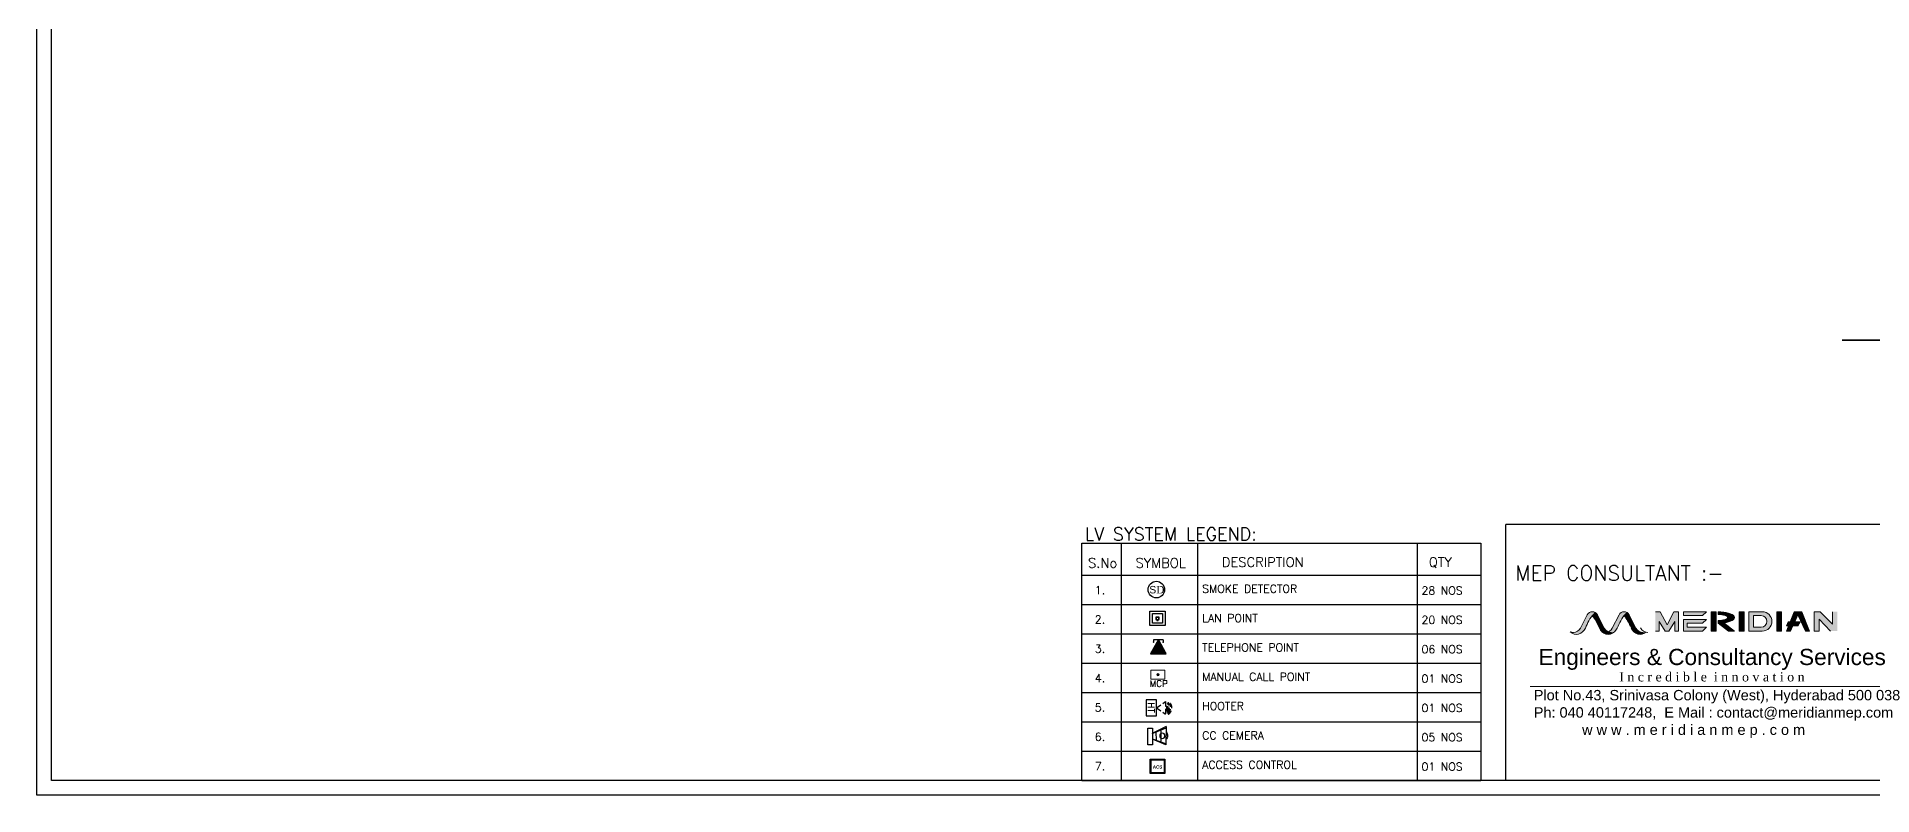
# Model space of a CAD drawing. Extents: x 3505867 to 3988380, y -625948 to -590408.
# Drawn here: x 3748982 to 3777649, y -625948 to -614098 of the extents above; entities that cross this region are included whole.
import ezdxf

# ---------------------------------------------------------------- set-up
doc = ezdxf.new("R2010")
doc.units = 0
doc.header["$LTSCALE"] = 6
doc.header["$MEASUREMENT"] = 0
for name, pattern in [('ACAD_ISO04W100', [30, 24, -3, 0, -3]), ('CONTINU', [0]), ('DASHED2', [0.375, 0.25, -0.125]), ('Hidden 2mm', [3, 2, -0.9999999999999999])]:
    doc.linetypes.add(name, pattern=pattern)
doc.layers.get('0').update_dxf_attribs({"linetype": 'CONTINUOUS'})
for name, color, linetype in [('AHU-N Ducting', 30, 'CONTINUOUS'), ('ELE-LIGHTING WIRRING', 7, 'CONTINUOUS'), ('ELE-TEL POINT', 4, 'CONTINUOUS'), ('ELE.LAN POINT', 3, 'CONTINUOUS'), ('FA-ELECTRONIC HOOTER', 6, 'CONTINUOUS'), ('LV-ACS', 30, 'CONTINUOUS'), ('LV.CC CEMARA', 66, 'CONTINUOUS')]:
    doc.layers.add(name, color=color, linetype=linetype)
for name, color, linetype, lineweight in [('axes', 40, 'ACAD_ISO04W100', 25), ('FA-BELOW SMOKE DERECTOR', 1, 'CONTINUOUS', 25), ('FA-MNUAL CALL POINT', 10, 'CONTINUOUS', 20), ('FURNITURE WALL', 8, 'CONTINUOUS', 5), ('WALL', 10, 'CONTINUOUS', 35)]:
    doc.layers.add(name, color=color, linetype=linetype, lineweight=lineweight)
doc.styles.add('ARIAL', font='')
doc.styles.add('IRFAN', font='romans.shx')
doc.styles.add('PDF Times New Roman', font='')
doc.styles.add('ROMANS', font='romans.shx')
doc.styles.get("Standard").update_dxf_attribs({"font": 'SIMPLEX'})
doc.styles.get('ARIAL').set_extended_font_data('Arial')
doc.styles.get('PDF Times New Roman').set_extended_font_data('Times New Roman')

# ---------------------------------------------------------------- blocks, each defined once
blk = doc.blocks.new('CIVIL IVF')
at = {"layer": 'WALL', "color": 8, "linetype": 'ByBlock'}
blk.add_line((-9730.493711503688, -4902.145046984893), (-8221.180828284938, -4902.145046984893), dxfattribs=at)
blk = doc.blocks.new('MECS')
at = {"layer": 'AHU-N Ducting', "lineweight": 0}
for color, points in [(160, [(0.5134121462452396, 0.9090535810691411, -0.255341921221145), (0.5145768996701445, 0.912287291370199, -0.0468472647748238), (0.5216573496010881, 0.9294547023055619, -0.02665404777678521), (0.5336342063745126, 0.9523017867876555, -0.06718534236502927), (0.5556565003610188, 0.9834757225398514, -0.02764109542235114), (0.5738745622465666, 1.003062886091293), (0.5766256133007953, 1.006020680794153, 0.1721363590096937), (0.5505140324168423, 1.011612092831704, 0.2473140975325933), (0.5199152673609156, 0.990002997602848), (0.4721895616269332, 0.8959762340672447, -0.01800133279279188), (0.4702329186293511, 0.8924425501871536, -0.03191826124391834), (0.4661593275680615, 0.8865579408482758, -0.10706332640321), (0.4578792062891825, 0.878103115775042, -0.06872213656596317), (0.4448145115283366, 0.8700396566532579, -0.1100815216467871), (0.4328884929311516, 0.8662964673627914, -0.04816773781383378), (0.4221518354338086, 0.8652597410154012, -0.2553419212163173), (0.4220358712937212, 0.8652596211915509, -0.1055217205861158), (0.4103804133107057, 0.8664834367568037, -0.05287384099968509), (0.3991274403419439, 0.8701487347559893, 0.05054860804395004), (0.4093426809361326, 0.8618595423592463, 0.158790178535047), (0.4483361824497781, 0.8512470793146013, 0.02557253404730241), (0.4549705379184891, 0.8519151542827459, 0.05690113489079723), (0.4703863626932994, 0.8580222609840502, 0.07612807459237678), (0.4928284065502248, 0.8754018488679505, 0.05635508372328296), (0.5070302214118503, 0.8948318576810209)]), (150, [(0.5738745622465666, 1.003062886091293), (0.5556565003610187, 0.9834757225398514, -0.08871706839118897), (0.5985678696283647, 0.909053581069051), (0.606061486380822, 0.89483185768066, 0.0908047400681244), (0.6258840872999482, 0.8691652436534564, 0.09462166198595127), (0.6465687088664405, 0.8652597410154012, 0.09762620718751959), (0.6678649370783271, 0.8694578930597028, -0.1798615287096714), (0.6391234390957357, 0.8959762340672447), (0.5913977333575124, 0.9900029976114196, 0.1368225701357831), (0.5768519750966852, 1.005880687949675, 0.004232813224522215)]), (160, [(0.7385117872205167, 0.909053581069051, -0.2553419212210821), (0.7396765406437975, 0.912287291370199, -0.0468472648161624), (0.7467569905745608, 0.9294547023055619, -0.02665404768152423), (0.7587338473479852, 0.9523017867876555, -0.0671853423456069), (0.7807561413347619, 0.9834757225398514, -0.02764109536567236), (0.7989742032197685, 1.003062886091293), (0.8017252542742679, 1.006020680794153, 0.1721363590409371), (0.7756136733902246, 1.011612092831704, 0.2473140974765815), (0.745014908334659, 0.990002997602848), (0.6972892026003155, 0.8959762340672447, -0.01800133322273754), (0.6953325596030944, 0.8924425501871536, -0.03191826041983521), (0.6912589685412633, 0.8865579408482758, -0.1070633264490691), (0.6829788472626551, 0.878103115775042, -0.06872213649297712), (0.6699141525020799, 0.8700396566532579, -0.1100815216296455), (0.6579881339048046, 0.8662964673627914, -0.04816773779806655), (0.6472514764075519, 0.8652597410154012, -0.255341921221943), (0.6471355122674645, 0.8652596211915509, -0.1055217205828826), (0.6354800542840878, 0.8664834367568037, -0.05287384108009963), (0.6242270813156874, 0.8701487347559893, 0.05054860803605635), (0.6344423219093345, 0.8618595423592463, 0.1587901785338139), (0.6734358234232507, 0.8512470793146013, 0.02557253404856175), (0.6800701788916007, 0.8519151542827459, 0.05690113471568389), (0.6954860036670426, 0.8580222609840502, 0.07612807450990046), (0.717928047523968, 0.8754018488679504, 0.05635508364208738), (0.7321298623846912, 0.8948318576810209)]), (150, [(0.7989742032197685, 1.003062886091293), (0.7807561413347619, 0.9834757225398514, -0.08282162458354263), (0.824217065318585, 0.9090771159288699), (0.8311611273545652, 0.89483185768066, 0.09080474013753037), (0.8509837282734207, 0.8691652436534564, 0.09462166197701749), (0.8716683498401837, 0.8652597410154012, 0.09762620721909913), (0.892964578051529, 0.8694578930597028, -0.1798615287170609), (0.8642230800689376, 0.8959762340672447), (0.8164973743309851, 0.9900029976114196, 0.1368225702393716), (0.8019516160670902, 1.005880687950846, 0.00423281322532398)]), (1, [(1.030236444528139, 0.9438043992806316), (1.071119814834754, 0.8756654487700585), (1.098384609470751, 0.8756654487700585), (1.139267979777095, 0.9438043992806316), (1.139267979777095, 0.8756654487700585), (1.166523559981414, 0.8756654487700585), (1.166523559981414, 1.011943349791295), (1.132454084726353, 1.011943349791295), (1.085966086906956, 0.9199812081284943), (1.037050339579422, 1.011943349791295), (1.002980864324091, 1.011943349791295), (1.002980864324091, 0.8756654487700585), (1.030236444528139, 0.8756654487700585)]), (251, [(1.200593035236746, 1.011943349791295), (1.200593035236746, 0.9846877695869755), (1.336870936257982, 0.9846877695869755), (1.364126516462392, 1.011943349791295)]), (251, [(1.200593035236746, 0.9574321893827462), (1.200593035236746, 0.8756654487700585), (1.336870936257982, 0.8756654487700585), (1.364126516462392, 0.9029210289742877), (1.227848615441156, 0.9029210289742877), (1.227848615441156, 0.930176609178517), (1.336870936257982, 0.930176609178517), (1.364126516462392, 0.9574321893827462)]), (251, [(1.398195991717182, 0.8756654487700585), (1.432265466973055, 0.8756654487700585), (1.432265466973055, 1.011943349791295), (1.398195991717182, 1.011943349791295)]), (251, [(1.629868423453673, 1.011943349791295), (1.59579894819807, 1.011943349791295), (1.59579894819807, 0.8756654487700585), (1.629868423453673, 0.8756654487700585)]), (251, [(1.895610330445043, 1.011943349791295), (1.861540855189982, 1.011943349791295), (1.861540855189982, 0.8756654487700585), (1.895610330445043, 0.8756654487700585)]), (251, [(2.011446546313153, 0.9132142722493442), (2.027431130986065, 0.9404698524534832), (1.94330759580249, 0.9404698524534832), (1.929679805700646, 0.9132142722493442)]), (251, [(1.976193322036766, 0.9132142722493442), (1.944699335091728, 0.9132142722493442), (1.929679805700646, 0.8756654487700585), (1.95903496396306, 0.8756654487699682)]), (251, [(2.011446546313153, 0.99036134481426), (2.063858128663246, 0.8756654487700585), (2.093213286926021, 0.8756654487700585), (2.038702126517292, 1.011943349791295), (1.984190966108743, 1.011943349791295), (1.955601567173546, 0.9404698524534832), (1.988648066588688, 0.9404698524534832)]), (251, [(2.161352237436324, 0.9589543396937112), (2.243118978049192, 0.8756654487700585), (2.290816243406638, 0.8756654487700585), (2.290816243406638, 1.011943349791295), (2.256746768151036, 1.011943349791295), (2.256746768151036, 0.9240548263224531), (2.168166132487245, 1.011943349791295), (2.127282762180992, 1.011943349791295), (2.127282762180992, 0.8756654487700585), (2.161352237436324, 0.8756654487700585)]), (160, [(0.6891611652876872, 0.8652597410154012, -0.0976262072296882), (0.6678649370783271, 0.869457893059793, -0.09762620719819004), (0.6465687088664405, 0.8652597410154012, -0.09462166198179703), (0.6258840872999482, 0.8691652436534564, 0.08724935658191231), (0.6523345167657667, 0.8526558393570214, 0.2544598487685659), (0.7121855603806347, 0.8701487347559893, -0.1060441435256532)]), (150, [(0.9142608062611598, 0.8652597410154012, -0.09762620721833866), (0.892964578051529, 0.8694578930597028, -0.09762620723901456), (0.8716683498401837, 0.8652597410154012, -0.0946216619631427), (0.85098372827315, 0.8691652436534564, 0.08724935651290638), (0.8774341577386077, 0.8526558393570214, 0.2544598487684722), (0.9372852013538366, 0.8701487347559893, -0.1060441435228971)])]:
    blk.add_hatch(color=color, dxfattribs=at).paths.add_polyline_path(points)
h = blk.add_hatch(color=251, dxfattribs=at)
edge = h.paths.add_edge_path()
edge.add_ellipse((1.445893257074899, 0.9710599794848609), major_axis=(-0.1158362158680351, 0), ratio=0.3529411764705883, start_angle=110.1798157566864, end_angle=270)
edge.add_line((1.445893257074899, 1.011943349791295), (1.445893257074899, 0.9915016646380779))
edge.add_ellipse((1.445893257074899, 0.9710599794848609), major_axis=(-0.07012065025681041, 0), ratio=0.2915216142222994, start_angle=90, end_angle=270, ccw=False)
edge.add_line((1.445893257074899, 0.9506182943317341), (1.445893257074899, 0.930176609178517))
edge.add_line((1.445893257074899, 0.930176609178517), (1.518865497210324, 0.8756654487699682))
edge.add_line((1.518865497210324, 0.8756654487700585), (1.561729472942829, 0.8756654487700585))
edge.add_line((1.561729472943099, 0.8756654487700585), (1.485852994268342, 0.9326862509446157))
h = blk.add_hatch(color=251, dxfattribs=at)
h.paths.add_polyline_path([(1.663937898709004, 0.8756654487700585), (1.759332429423987, 0.8756654487700586, 1.000000000016551), (1.759332429423987, 1.011943349791295), (1.663937898709004, 1.011943349791295)])
h.paths.add_polyline_path([(1.698007373964065, 0.9846877695869755), (1.751107687934599, 0.9846877695869753, -0.9999999999691073), (1.751107687934599, 0.9029210289742877), (1.698007373964065, 0.9029210289742877)], flags=16)
at = {"layer": 'AHU-N Ducting', "color": 160, "lineweight": 0}
for p, q in [((0.4721895616269332, 0.8959762340671544, -0.004746985392664118), (0.5199152673651564, 0.9900029976114196, -0.004746985392664118)), ((0.6972892026003155, 0.8959762340671544, -0.004746985392664118), (0.7450149083391703, 0.9900029976114196, -0.004746985392664118)), ((0.5070302214118503, 0.8948318576810209, -0.004746985392664118), (0.5134121462455102, 0.909053581069051, -0.004746985392664118)), ((0.7321298623846912, 0.8948318576810209, -0.004746985392664118), (0.7385117872186219, 0.909053581069051, -0.004746985392664118))]:
    blk.add_line(p, q, dxfattribs=at)
at = {"layer": 'AHU-N Ducting', "color": 150, "lineweight": 0}
for p, q in [((0.6391234390957357, 0.8959762340671544, -0.004746985392664118), (0.5913977333575124, 0.9900029976114196, -0.004746985392664118)), ((0.8642230800689376, 0.8959762340671544, -0.004746985392664118), (0.8164973743309851, 0.9900029976114196, -0.004746985392664118)), ((0.6060614863808219, 0.8948318576810209, -0.004746985392664118), (0.5985678696283647, 0.909053581069051, -0.004746985392664118))]:
    blk.add_line(p, q, dxfattribs=at)
at = {"layer": 'AHU-N Ducting', "color": 1, "lineweight": 0}
for p, q in [((1.002980864324091, 1.011943349791205, -0.004746985392664118), (1.037050339579422, 1.011943349791205, -0.004746985392664118)), ((1.030236444528139, 0.9438043992806316, -0.004746985392664118), (1.071119814834754, 0.8756654487700585, -0.004746985392664118)), ((1.030236444528139, 0.8756654487700585, -0.004746985392664118), (1.030236444528139, 0.9438043992806316, -0.004746985392664118)), ((1.030236444528139, 0.8756654487700585, -0.004746985392664118), (1.030236444528139, 0.9438043992806316, -0.004746985392664118)), ((1.037050339579422, 1.011943349791205, -0.004746985392664118), (1.085966086906956, 0.919981208128404, -0.004746985392664118)), ((1.132454084726353, 1.011943349791205, -0.004746985392664118), (1.085966086906956, 0.919981208128404, -0.004746985392664118)), ((1.139267979777095, 0.9438043992806316, -0.004746985392664118), (1.098384609470751, 0.8756654487700585, -0.004746985392664118)), ((1.166523559981414, 1.011943349791205, -0.004746985392664118), (1.132454084726353, 1.011943349791205, -0.004746985392664118)), ((1.134267582426063, 1.011943349791205, -0.004746985392664118), (1.161523162629841, 1.011943349791205, -0.004746985392664118)), ((1.139267979777095, 0.8756654487700585, -0.004746985392664118), (1.139267979777095, 0.9438043992806316, -0.004746985392664118)), ((1.139267979777095, 0.8756654487700585, -0.004746985392664118), (1.139267979777095, 0.9438043992806316, -0.004746985392664118)), ((1.166523559981414, 0.8756654487700585, -0.004746985392664118), (1.166523559981414, 1.011943349791205, -0.004746985392664118)), ((1.030236444528139, 0.8756654487700585, -0.004746985392664118), (1.002980864324091, 0.8756654487700585, -0.004746985392664118)), ((1.071119814834754, 0.8756654487700585, -0.004746985392664118), (1.098384609470751, 0.8756654487700585, -0.004746985392664118)), ((1.139267979777095, 0.8756654487700585, -0.004746985392664118), (1.166523559981414, 0.8756654487700585, -0.004746985392664118))]:
    blk.add_line(p, q, dxfattribs=at)
at = {"layer": 'AHU-N Ducting', "color": 251, "lineweight": 0}
for p, q in [((1.200593035236746, 1.011943349791205, -0.004746985392664118), (1.364126516462392, 1.011943349791205, -0.004746985392664118)), ((1.200593035236746, 0.9846877695869755, -0.004746985392664118), (1.200593035236746, 1.011943349791205, -0.004746985392664118)), ((1.200593035236746, 0.9846877695869755, -0.004746985392664118), (1.336870936257982, 0.9846877695869755, -0.004746985392664118)), ((1.200593035236746, 0.9574321893827462, -0.004746985392664118), (1.364126516462392, 0.9574321893827462, -0.004746985392664118)), ((1.200593035236746, 0.8756654487700585, -0.004746985392664118), (1.200593035236746, 0.9574321893827462, -0.004746985392664118)), ((1.227848615441156, 0.930176609178517, -0.004746985392664118), (1.336870936257982, 0.930176609178517, -0.004746985392664118)), ((1.227848615441156, 0.9029210289742877, -0.004746985392664118), (1.227848615441156, 0.930176609178517, -0.004746985392664118)), ((1.336870936257982, 0.9846877695869755, -0.004746985392664118), (1.364126516462392, 1.011943349791205, -0.004746985392664118)), ((1.336870936257982, 0.930176609178517, -0.004746985392664118), (1.364126516462392, 0.9574321893827462, -0.004746985392664118)), ((1.398195991717182, 1.011943349791205, -0.004746985392664118), (1.432265466973055, 1.011943349791205, -0.004746985392664118)), ((1.398195991717182, 1.011943349791205, -0.004746985392664118), (1.398195991717182, 0.8756654487700585, -0.004746985392664118)), ((1.432265466973055, 1.011943349791205, -0.004746985392664118), (1.432265466973055, 0.8756654487700585, -0.004746985392664118)), ((1.445893257074899, 1.011943349791205, -0.004746985392664118), (1.445893257074899, 0.9915016646380779, -0.004746985392664118)), ((1.445893257074899, 0.930176609178517, -0.004746985392664118), (1.445893257074899, 0.9506182943317341, -0.004746985392664118)), ((1.445893257074899, 0.930176609178517, -0.004746985392664118), (1.518865497210324, 0.8756654487700585, -0.004746985392664118)), ((1.485852994268342, 0.9326862509445254, -0.004746985392664118), (1.561729472943099, 0.8756654487700585, -0.004746985392664118)), ((1.59579894819807, 1.011943349791205, -0.004746985392664118), (1.629868423453673, 1.011943349791205, -0.004746985392664118)), ((1.59579894819807, 0.8756654487700585, -0.004746985392664118), (1.59579894819807, 1.011943349791205, -0.004746985392664118)), ((1.629868423453673, 1.011943349791205, -0.004746985392664118), (1.629868423453673, 0.8756654487700585, -0.004746985392664118)), ((1.663937898709004, 1.011943349791205, -0.004746985392664118), (1.759332429423987, 1.011943349791205, -0.004746985392664118)), ((1.663937898709004, 1.011943349791205, -0.004746985392664118), (1.663937898709004, 0.8756654487700585, -0.004746985392664118)), ((1.698007373964065, 0.9846877695869755, -0.004746985392664118), (1.751107687934599, 0.9846877695869755, -0.004746985392664118)), ((1.698007373964065, 0.9846877695869755, -0.004746985392664118), (1.698007373964065, 0.9029210289742877, -0.004746985392664118)), ((1.861540855189982, 1.011943349791205, -0.004746985392664118), (1.895610330445043, 1.011943349791205, -0.004746985392664118)), ((1.861540855189982, 0.8756654487700585, -0.004746985392664118), (1.861540855189982, 1.011943349791205, -0.004746985392664118)), ((1.895610330445043, 1.011943349791205, -0.004746985392664118), (1.895610330445043, 0.8756654487700585, -0.004746985392664118)), ((1.929679805700646, 0.913214272249254, -0.004746985392664118), (1.94330759580249, 0.9404698524534832, -0.004746985392664118)), ((2.011446546313153, 0.913214272249254, -0.004746985392664118), (1.929679805700646, 0.913214272249254, -0.004746985392664118)), ((1.929679805700646, 0.8756654487700585, -0.004746985392664118), (1.944699335091728, 0.913214272249254, -0.004746985392664118)), ((2.027431130986065, 0.9404698524534832, -0.004746985392664118), (1.94330759580249, 0.9404698524534832, -0.004746985392664118)), ((1.955601567173546, 0.9404698524534832, -0.004746985392664118), (1.984190966108743, 1.011943349791205, -0.004746985392664118)), ((1.95903496396306, 0.8756654487700585, -0.004746985392664118), (1.976193322036766, 0.913214272249254, -0.004746985392664118)), ((1.984190966108743, 1.011943349791205, -0.004746985392664118), (2.038702126517292, 1.011943349791205, -0.004746985392664118)), ((1.988648066588688, 0.9404698524534832, -0.004746985392664118), (2.011446546313153, 0.9903613448141697, -0.004746985392664118)), ((2.063858128663246, 0.8756654487700585, -0.004746985392664118), (2.011446546313153, 0.9903613448141697, -0.004746985392664118)), ((2.027431130986065, 0.9404698524534832, -0.004746985392664118), (2.011446546313153, 0.913214272249254, -0.004746985392664118)), ((2.093213286926021, 0.8756654487700585, -0.004746985392664118), (2.038702126517292, 1.011943349791205, -0.004746985392664118)), ((2.127282762180992, 1.011943349791205, -0.004746985392664118), (2.168166132487245, 1.011943349791205, -0.004746985392664118)), ((2.127282762180992, 0.8756654487700585, -0.004746985392664118), (2.127282762180992, 1.011943349791205, -0.004746985392664118)), ((2.243118978049192, 0.8756654487700585, -0.004746985392664118), (2.161352237436324, 0.9589543396937112, -0.004746985392664118)), ((2.161352237436324, 0.8756654487700585, -0.004746985392664118), (2.161352237436324, 0.9589543396937112, -0.004746985392664118)), ((2.168166132487245, 1.011943349791205, -0.004746985392664118), (2.256746768151036, 0.9240548263223628, -0.004746985392664118)), ((2.256746768151036, 0.9240548263223628, -0.004746985392664118), (2.256746768151036, 1.011943349791205, -0.004746985392664118)), ((1.200593035236746, 0.8756654487700585, -0.004746985392664118), (1.336870936257982, 0.8756654487700585, -0.004746985392664118)), ((1.227848615441156, 0.9029210289742877, -0.004746985392664118), (1.364126516462392, 0.9029210289742877, -0.004746985392664118)), ((1.336870936257982, 0.8756654487700585, -0.004746985392664118), (1.364126516462392, 0.9029210289742877, -0.004746985392664118)), ((1.398195991717182, 0.8756654487700585, -0.004746985392664118), (1.432265466973055, 0.8756654487700585, -0.004746985392664118)), ((1.518865497210324, 0.8756654487700585, -0.004746985392664118), (1.561729472943099, 0.8756654487700585, -0.004746985392664118)), ((1.59579894819807, 0.8756654487700585, -0.004746985392664118), (1.629868423453673, 0.8756654487700585, -0.004746985392664118)), ((1.663937898709004, 0.8756654487700585, -0.004746985392664118), (1.759332429423987, 0.8756654487700585, -0.004746985392664118)), ((1.698007373964065, 0.9029210289742877, -0.004746985392664118), (1.751107687934599, 0.9029210289742877, -0.004746985392664118)), ((1.861540855189982, 0.8756654487700585, -0.004746985392664118), (1.895610330445043, 0.8756654487700585, -0.004746985392664118)), ((1.95903496396306, 0.8756654487700585, -0.004746985392664118), (1.929679805700646, 0.8756654487700585, -0.004746985392664118)), ((2.063858128663246, 0.8756654487700585, -0.004746985392664118), (2.093213286926021, 0.8756654487700585, -0.004746985392664118)), ((2.127282762180992, 0.8756654487700585, -0.004746985392664118), (2.161352237436324, 0.8756654487700585, -0.004746985392664118))]:
    blk.add_line(p, q, dxfattribs=at)
at = {"layer": 'AHU-N Ducting', "color": 251, "lineweight": 0, "ltscale": 0.85}
blk.add_line((0.1165964656020151, 0.4833313661174543, -0.006142948281450891), (2.68551955399356, 0.4833313661174543, -0.006142948281450891), dxfattribs=at)
at = {"layer": 'AHU-N Ducting', "color": 160, "lineweight": 0}
for centre, radius, start, end in [((0.7417863587136924, 0.8286218616061071, -0.004746985392664118), 0.2421240227987888, 132.9373247437187, 160.5981108453346), ((0.5556565003610187, 0.9718616141967287, -0.004746985392664118), 0.04008173559447583, 90, 153.0887549731676), ((0.5556565003610187, 0.9718616141967287, -0.004746985392664118), 0.04008173559447583, 26.91124502665905, 90), ((0.9668859996868943, 0.8286218616061071, -0.004746985392664118), 0.2421240227987888, 132.9373247436885, 160.5981108453417), ((0.7807561413347619, 0.9718616141967287, -0.004746985392664118), 0.04008173559447583, 90, 153.0887549740909), ((0.7807561413347619, 0.9718616141967287, -0.004746985392664118), 0.04008173559447583, 26.9112450267741, 90), ((0.4451264544360147, 0.9163969157858594, -0.004746985392664118), 0.06522885516514892, 225.1547600332335, 282.2607170516237), ((0.4220358712937212, 0.9213740510237451, -0.004746985392664118), 0.05611442983226616, 245.9053689520779, 270.1184055559717), ((0.4221518354329064, 0.9213741708475954, -0.004746985392664118), 0.05611442983226616, 270, 333.0887549734891), ((0.4248646360879693, 0.9399832544318715, -0.004746985392664118), 0.0937541041238935, 291.3377566141106, 331.210451532663), ((0.6860544255190815, 0.9361233508373039, -0.004746985392664118), 0.09002142922125515, 207.3022954123794, 248.0018617736689), ((0.670226095409397, 0.9163969157858594, -0.004746985392664118), 0.06522885516514892, 225.1547600329532, 282.2607170509705), ((0.6471355122674645, 0.9213740510237451, -0.004746985392664118), 0.05611442983226616, 245.9053689516664, 270.1184055552347), ((0.6472514764061083, 0.9213741708475954, -0.004746985392664118), 0.05611442983226616, 270, 333.0887549734892), ((0.6661865462871954, 0.9163969157858594, -0.004746985392664118), 0.06522885516514892, 257.8079966377897, 314.8452399662061), ((0.6890452011507577, 0.9213740510237451, -0.004746985392664118), 0.05611442983226616, 245.9053689520779, 270.1184055559717), ((0.6499642770614419, 0.9399832544318715, -0.004746985392664118), 0.0937541041238935, 291.3377566141106, 331.2104515326365)]:
    blk.add_arc(centre, radius, start, end, dxfattribs=at)
at = {"layer": 'AHU-N Ducting', "color": 150, "lineweight": 0}
for centre, radius, start, end in [((0.3690451605166651, 0.8262944286522125, -0.004746985392664118), 0.2439871949649071, 19.82781570482793, 40.10717689340409), ((0.5794150909876963, 0.815966263139685, -0.004746985392664118), 0.2619115070846747, 20.82439840783155, 39.75939779118104), ((0.6464527447271652, 0.9213740510237451, -0.004746985392664118), 0.05611442983226616, 248.4970917656522, 270.1184055559715), ((0.6891611652900331, 0.9213741708475954, -0.004746985392664118), 0.05611442983226616, 206.9112450267169, 270), ((0.6891611652900331, 0.9213741708475954, -0.004746985392664118), 0.05611442983226616, 206.9112450267169, 270), ((0.6465687088664405, 0.9213741708475954, -0.004746985392664118), 0.05611442983226616, 270, 292.3036001438938), ((0.9111540664921931, 0.9361233508373039, -0.004746985392664118), 0.09002142922125515, 207.3022954123795, 248.0018617736689), ((0.8715523857009084, 0.9213740510237451, -0.004746985392664118), 0.05611442983226616, 248.4970917649847, 270.1184055553267), ((0.9142608062634155, 0.9213741708475954, -0.004746985392664118), 0.05611442983226616, 206.9112450265108, 270), ((0.8716683498392815, 0.9213741708475954, -0.004746985392664118), 0.05611442983226616, 270, 292.3036001446803), ((0.8912861872601268, 0.9163969157858594, -0.004746985392664118), 0.06522885516514892, 257.7392829491069, 314.8452399670468), ((0.9141448421242304, 0.9213740510237451, -0.004746985392664118), 0.05611442983226616, 245.9053689520778, 270.1184055558794), ((0.9496233245769173, 0.9248906590848106, -0.004746985392664118), 0.0599665343237634, 206.9112450265108, 270)]:
    blk.add_arc(centre, radius, start, end, dxfattribs=at)
at = {"layer": 'AHU-N Ducting', "color": 251, "lineweight": 0}
for centre, radius in [((1.751107687934599, 0.9438043992806316, -0.004746985392664118), 0.04088337030636534), ((1.759332429423987, 0.9438043992806316, -0.004746985392664118), 0.0681389505106089)]:
    blk.add_arc(centre, radius, 270, 90, dxfattribs=at)
for major_axis, ratio, start_param in [((-0.1158362158680351, 0), 0.3529411764705883, 1.923000554194905), ((-0.07012065025681041, 0), 0.2915216142222994, 1.570796326794897)]:
    blk.add_ellipse((1.445893257074899, 0.9710599794848609, -0.004746985392664118), major_axis=major_axis, ratio=ratio, start_param=start_param, end_param=4.71238898038469, dxfattribs=at)
at = {"layer": 'AHU-N Ducting', "color": 251, "lineweight": 0, "attachment_point": 1, "style": 'ARIAL'}
for s, insert, char_height, width in [('{\\C1;Engineers & Consultancy Services \\P}', (0.1749155116136762, 0.7493232539108021, -0.01458950216844587), 0.11475, 24.25437425909253), ('{\\C252;Plot No.43, Srinivasa Colony (West), Hyderabad 500 038\\PPh: 040 40117248,  E Mail : contact@meridianmep.com\\P            w w w . m e r i d i a n m e p . c o m }', (0.14136276644183, 0.4583226879356062, -0.006142948281450891), 0.07344, 2.63264250269352)]:
    blk.add_mtext(s, dxfattribs=dict(at, insert=insert, char_height=char_height, width=width))
at = {"layer": 'AHU-N Ducting', "color": 251, "lineweight": 0, "ltscale": 0.85, "insert": (1.402428089641869, 0.5507002547054753, -0.005528653453305802), "char_height": 0.0651762882177883, "attachment_point": 5, "line_spacing_factor": 0.6, "style": 'ARIAL'}
blk.add_mtext('{\\FBatang|c0;\\C5;I n c r e d i b l e  i n n o v a t i o n\\P}', dxfattribs=at)
blk = doc.blocks.new('CC CEMARA')
at = {"layer": 'LV.CC CEMARA', "linetype": 'ByBlock'}
for p, q in [((94.46251504224256, -242.415089957909), (18.62957814503989, -67.0943982420522)), ((18.62957814503989, -67.0943982420522), (104.1973726005508, -230.624335005873)), ((46.74365773457794, -104.4754584725752), (105.3126218521993, -34.88648946363901)), ((239.6186408663575, -66.60354884771823), (64.72645494681865, -12.17058189840191)), ((232.1129528157517, -75.69435762808644), (64.72645494681865, -12.17058189840191)), ((81.33825720324921, -159.1077273346436), (162.7612330057004, -62.36466511712842)), ((94.46251504224256, -242.415089957909), (239.6186408663575, -66.60354884771823))]:
    blk.add_line(p, q, dxfattribs=at)
blk.add_lwpolyline([(110.8233317484119, 42.75323444445166), (66.39680633619582, 79.74389545066424), (-66.39680633619582, -79.74389545066424), (-21.97028092529081, -116.7345564567349)], close=True, dxfattribs=at)
blk.add_circle((133.4886650341855, -123.4844854021767), 32.92914628875568, dxfattribs=at)
blk.add_arc((131.560165151925, -123.5689404851928), 66.6510920677135, 275.3702308638028, 5.541237239688783, dxfattribs=at)
blk = doc.blocks.new('SMOKE DETECTOR')
at = {"layer": 'FA-BELOW SMOKE DERECTOR', "color": 7}
blk.add_circle((931028.7306233168, -118293.8702529273), 166.0108993562608, dxfattribs=at)
at = {"layer": 'FA-BELOW SMOKE DERECTOR', "insert": (930887.0836242564, -118372.9609814075), "char_height": 150, "attachment_point": 7, "style": 'PDF Times New Roman'}
blk.add_mtext('{\\fArial|b0|i0|c0|p34;S}D', dxfattribs=at)
blk = doc.blocks.new('tel')
at = {"layer": 'ELE-TEL POINT', "ltscale": 30}
h = blk.add_hatch(dxfattribs=at)
h.set_pattern_fill('ANSI31', color=4, scale=19.02538721664727, angle=1.842772815317326e-14, style=0)
h.set_pattern_definition([(45.00000000000005, (-98.62586017362776, 0.1843474022112787), (-42.71321250200187, 42.71321250200188), [])])
h.paths.add_polyline_path([(-98.62586017362776, 0.1843474022112787), (839.5717295827928, 1653.867201885411), (1777.769319346301, -3.322933307241316)])
at = {"layer": 'ELE-TEL POINT', "color": 4, "ltscale": 30}
for p, q in [((-98.62586017362776, 0.1843474022112787), (839.5717295827928, 1653.867201885411)), ((1777.769319346301, -3.322933307241316), (-98.62586017362776, 0.1843474022112787)), ((839.5717295827928, 1653.867201885411), (1777.769319346301, -3.322933307241316))]:
    blk.add_line(p, q, dxfattribs=at)
at = {"layer": 'ELE-TEL POINT', "color": 4, "ltscale": 12}
for p, q in [((275.5649257548229, 1648.43990473828), (275.0968232608537, 1398.005072778664)), ((1403.554303520788, 1646.331513375854), (1403.086201033906, 1395.896681418231))]:
    blk.add_line(p, q, dxfattribs=at)
at = {"layer": 'ELE-TEL POINT', "color": 4, "linetype": 'Continuous', "ltscale": 12}
blk.add_line((275.5649257548229, 1648.43990473828), (1403.554303520788, 1646.331513375854), dxfattribs=at)
at = {"layer": 'ELE-TEL POINT', "color": 4, "ltscale": 30, "const_width": 95.12693608323836}
for points in [[(227.467425296497, 1362.73256123067, 1), (322.5943613797333, 1362.73256123067, 1)], [(1355.45680306955, 1360.624169870459, 1), (1450.583739152786, 1360.624169870459, 1)]]:
    blk.add_lwpolyline(points, format="xyb", close=True, dxfattribs=at)
blk = doc.blocks.new('Voice')
at = {"layer": 'ELE.LAN POINT', "color": 6}
for points in [[(-0.0001435091835446656, -31.83524279187447), (127.8731920092255, -31.83524279191364), (127.8731920092255, 91.99998739433515), (-0.0001435091835446656, 91.99998739437433)], [(21.85946668858487, -9.975632593831826), (106.0135818114571, -9.975632593831826), (106.0135818114571, 70.14037719625334), (21.85946668858487, 70.14037719629252)], [(77.26763112169853, 21.4423185055611), (69.73059573140364, 21.4423185055611), (69.73059573140364, 11.69924630392988), (58.14245276861877, 11.69924630392988), (58.14245276861877, 21.4423185055611), (50.60541737832387, 21.4423185055611), (50.60541737832387, 38.72242609717381), (77.26763112169853, 38.72242609717381)], [(75.92159601097843, 22.78835361628119), (68.38456062068354, 22.78835361628119), (68.38456062068354, 13.04528141464998), (59.48848787933886, 13.04528141464998), (59.48848787933886, 22.78835361628119), (51.95145248904397, 22.78835361628119), (51.95145248904397, 37.37639098645371), (75.92159601097843, 37.37639098645371)]]:
    blk.add_lwpolyline(points, close=True, dxfattribs=at)
blk = doc.blocks.new('110DB FIRE HOOTER')
at = {"layer": 'FA-ELECTRONIC HOOTER', "color": 53, "linetype": 'DASHED2'}
for p, q in [((-0.2376941997385984, 9.886264251690591e-08), (-0.2376943290018971, -0.3107866009196982)), ((0.2376941997381437, -9.886269936032477e-08), (-0.2376941997385984, 9.886264251690591e-08)), ((-0.2376943290018971, -0.3107866009196982), (0.2376940704748449, -0.3107867986450401)), ((0.2376940704748449, -0.3107867986450401), (0.2376941997381437, -9.886269936032477e-08))]:
    blk.add_line(p, q, dxfattribs=at)
at = {"layer": 'FA-ELECTRONIC HOOTER', "color": 53, "linetype": 'DASHED2', "ltscale": 0.1}
for p, q in [((-1.29135514725931e-07, -0.3107866998705617), (-0.1901555993172224, -0.5762885811368506)), ((-1.29135514725931e-07, -0.3107866998705617), (0.190155120280906, -0.5762887393171354)), ((0.190155120280906, -0.5762887393171354), (-0.1901555993172224, -0.5762885811368506))]:
    blk.add_line(p, q, dxfattribs=at)
for radius, start, end in [(0.2307588748902758, 210.2007087858195, 319.4187025149801), (0.1930719242066818, 212.2199785978501, 327.7800214020351), (0.1553849735230887, 215.2483132313434, 324.7516867685881), (0.1176980228394937, 220.3171524990657, 319.6828475007067), (0.08001107215590005, 230.7146575430081, 309.2853424566367)]:
    blk.add_arc((-2.39518158196006e-07, -0.5356106642955183), radius, start, end, dxfattribs=at)
at = {"layer": 'FA-ELECTRONIC HOOTER', "color": 53, "insert": (0.1649246133142697, -0.2468569255377133), "char_height": 0.1941774174612294, "width": 0.368068783720906, "attachment_point": 1, "rotation": 179.99997616932288}
blk.add_mtext('HT', dxfattribs=at)
blk = doc.blocks.new('MCP')
at = {"layer": 'FA-MNUAL CALL POINT'}
h = blk.add_hatch(color=256, dxfattribs=at)
h.set_gradient(color1=(255, 0, 0), color2=(255, 39, 39), centered=1, one_color=1, tint=0.5795795917510986)
h.paths.add_polyline_path([(417503.5, 744463.75, 1.000000000008955), (417477.5, 744463.75, 0.9999999999999999)])
blk.add_lwpolyline([(417407.5, 744516), (417573.5, 744516), (417573.5, 744411.5), (417407.5, 744411.5)], close=True, dxfattribs=at)
blk.add_circle((417490.5, 744463.75), 13, dxfattribs=at)
at = {"layer": 'FA-MNUAL CALL POINT', "insert": (417500.0682128241, 744322), "char_height": 75, "width": 244.7622130012023, "attachment_point": 8}
blk.add_mtext('MCP', dxfattribs=at)
blk = doc.blocks.new('ACS')
at = {"layer": 'LV-ACS'}
for points in [[(-346.057143574491, 0), (346.057143574491, 0), (346.057143574491, -681.3954075763286), (-346.057143574491, -681.3954075763286)], [(-306.057143574491, -40), (306.057143574491, -40), (306.0571435744912, -641.3954075763286), (-306.057143574491, -641.3954075763286)]]:
    blk.add_lwpolyline(points, close=True, dxfattribs=at)
at = {"layer": 'LV-ACS', "color": 0, "insert": (-224.1860076303692, -295.2279924384748), "char_height": 150, "width": 1536.55603789515, "attachment_point": 1}
blk.add_mtext('{\\fArial|b1|i0|c0|p34;ACS}', dxfattribs=at)

msp = doc.modelspace()

# ---------------------------------------------------------------- linework, layer by layer
for p in [(3793831.68969132, -621716.1675793823), (3771925.12471181, -625716.1675793823)]:
    msp.add_line(p, (3771925.12471181, -621716.1675793823))
for points in [[(3794063.522111943, -593936.5793611218), (3794063.522111943, -625948), (3748982.316928325, -625948), (3748982.316928325, -593936.5793611218)], [(3793831.689691324, -594168.4117817387), (3793831.689691324, -625716.1675793823), (3749214.149348942, -625716.1675793823), (3749214.149348942, -594168.4117817387)]]:
    msp.add_lwpolyline(points, close=True)
at = {"layer": 'axes', "color": 7, "linetype": 'CONTINU'}
for p, q in [((3765919.917421392, -622007.7868129568), (3765919.91742139, -625716.1675793823)), ((3767108.86673016, -622007.7868129568), (3767108.866730158, -625716.1675793823)), ((3770539.943896947, -622007.7868129568), (3770539.943896945, -625716.1675793823)), ((3765305.008256874, -622507.3933410248), (3771534.274220238, -622507.3933410248)), ((3765305.008256874, -622965.7896607901), (3771534.274220238, -622965.7896607901)), ((3765305.008256874, -623424.1859805555), (3771534.274220238, -623424.1859805555)), ((3765305.008256874, -623882.5823003208), (3771534.274220238, -623882.5823003208)), ((3765305.008256874, -624340.9786200862), (3771534.274220238, -624340.9786200862)), ((3765305.008256874, -624799.3749398516), (3771534.274220238, -624799.3749398516)), ((3765305.008256874, -625257.771259617), (3771534.274220238, -625257.771259617)), ((3765305.008256874, -625716.1675793823), (3771534.274220238, -625716.1675793823))]:
    msp.add_line(p, q, dxfattribs=at)
msp.add_lwpolyline([(3765305.008256874, -625716.1675793823), (3765305.008256874, -622007.7868129568), (3771534.274220238, -622007.7868129568), (3771534.274220238, -625716.1675793823)], dxfattribs=at)

# ---------------------------------------------------------------- block references
at = {"linetype": 'ByBlock'}
msp.add_blockref('CIVIL IVF', (3786909.316928325, -613938.4187888083), dxfattribs=at)
at = {"layer": 'ELE-TEL POINT', "color": 0, "ltscale": 30, "xscale": -0.1329971434570477, "yscale": 0.1329971434570485, "zscale": 0.1329971434570485, "rotation": 359.8929051788799}
msp.add_blockref('tel', (3766610.909578298, -623736.5868153926), dxfattribs=at)
at = {"layer": 'ELE.LAN POINT', "color": 7, "xscale": -1.845735279006554, "yscale": 1.845735279006554, "zscale": 1.845735279006554}
msp.add_blockref('Voice', (3766603.988743892, -623239.3590463884), dxfattribs=at)
at = {"layer": 'FA-BELOW SMOKE DERECTOR', "color": 6, "xscale": 0.7791227549707624, "yscale": 0.7791227549707624, "zscale": 0.7791227549707624}
msp.add_blockref('SMOKE DETECTOR', (3041082.707803272, -530569.0257908504), dxfattribs=at)
at = {"layer": 'FA-ELECTRONIC HOOTER', "color": 1, "xscale": 524.5490323392462, "yscale": 524.5490323392464, "zscale": 524.5490323392464, "rotation": 89.99999999999991}
msp.add_blockref('110DB FIRE HOOTER', (3766309.07939087, -624580.9718319351), dxfattribs=at)
at = {"layer": 'FA-MNUAL CALL POINT', "xscale": 1.333518852241642, "yscale": 1.333518852241642, "zscale": 1.333518852241642, "rotation": 359.9999999999999}
msp.add_blockref('MCP', (3209760.873413549, -1616819.826688974), dxfattribs=at)
at = {"layer": 'FURNITURE WALL', "linetype": 'Hidden 2mm', "xscale": 2206.000027674606, "yscale": 2206.000027674606, "zscale": 2206.000027674606}
msp.add_blockref('MECS', (3772050.797479425, -625313.4999533639, 13.55134407888346), dxfattribs=at)
at = {"layer": 'LV-ACS', "color": 0, "xscale": 0.3322853346956969, "yscale": 0.3322853346956969, "zscale": 0.3322853346956969}
msp.add_blockref('ACS', (3766487.067253571, -625382.1639262154), dxfattribs=at)
at = {"layer": 'LV.CC CEMARA', "xscale": -1.256425655235398, "yscale": 1.256425655235398, "zscale": 1.256425655235398, "rotation": 140.2183695085614}
msp.add_blockref('CC CEMARA', (3766333.349656065, -625031.2231605462), dxfattribs=at)

# ---------------------------------------------------------------- texts
at = {"lineweight": 9, "style": 'IRFAN'}
msp.add_text('MEP CONSULTANT :-', height=231.8189976944591, dxfattribs=at).set_placement((3772072.52030168, -622592.6952959866, 17.86376689828642))
at = {"layer": 'ELE-LIGHTING WIRRING', "color": 7, "linetype": 'CONTINU', "attachment_point": 1, "style": 'ROMANS'}
for s, insert, char_height, width in [('{\\C256;LV SYSTEM LEGEND:}', (3765351.679410218, -621766.6979359234), 200, 4776.922887177672), ('{\\C256;S.No}', (3765401.181052162, -622243.0436417883), 150, 383.9574033416962), ('{\\C256;SYMBOL}', (3766143.761232763, -622243.0436417883), 150, 383.9574033416962), ('{\\C256;DESCRIPTION}', (3767490.346386573, -622230.9237742604), 150, 383.9574033416962), ('{\\C256;QTY}', (3770722.851643746, -622230.9237742604), 150, 383.9574033417739), ('{\\C256;1.}', (3765507.622206426, -622679.5650327168), 125, 383.9574033416962), ('SMOKE DETECTOR', (3767183.933760424, -622658.6916871042), 125, 4249.694610447623), ('{\\C256;28 NOS}', (3770609.408513894, -622687.8966200686), 125, 930.3434583204798), ('{\\C256;2.}', (3765507.622206426, -623137.9613524822), 125, 383.9574033416962), ('LAN POINT', (3767183.933760424, -623117.0880068695), 125, 4249.694610447623), ('{\\C256;20 NOS}', (3770609.408513894, -623146.292939834), 125, 930.3434583204798), ('{\\C256;3.}', (3765507.622206426, -623596.3576722476), 125, 383.9574033416962), ('TELEPHONE POINT', (3767183.933760424, -623575.4843266349), 125, 4249.694610447623), ('{\\C256;06 NOS}', (3770609.408513894, -623604.6892595993), 125, 930.3434583204798), ('{\\C256;4.}', (3765507.622206426, -624054.7539920129), 125, 383.9574033416962), ('MANUAL CALL POINT', (3767183.933760424, -624033.8806464003), 125, 4249.694610447623), ('{\\C256;01 NOS}', (3770609.408513894, -624063.0855793647), 125, 930.3434583204798), ('{\\C256;5.}', (3765507.622206426, -624513.1503117783), 125, 383.9574033416962), ('HOOTER', (3767183.933760424, -624492.2769661656), 125, 4249.694610447623), ('{\\C256;01 NOS}', (3770609.408513894, -624521.48189913), 125, 930.3434583204798), ('{\\C256;6.}', (3765507.622206426, -624971.5466315437), 125, 383.9574033416962), ('CC CEMERA', (3767183.933760424, -624950.673285931), 125, 4249.694610447623), ('{\\C256;05 NOS\\P}', (3770609.408513894, -624979.8782188954), 125, 930.3434583204798), ('{\\C256;7.}', (3765507.622206426, -625429.942951309), 125, 383.9574033416962), ('ACCESS CONTROL', (3767183.933760424, -625409.0696054992), 125, 4249.694610447623), ('{\\C256;01 NOS\\P}', (3770609.408513894, -625438.2745384636), 125, 930.3434583204798)]:
    msp.add_mtext(s, dxfattribs=dict(at, insert=insert, char_height=char_height, width=width))

doc.saveas('drawing.dxf')
